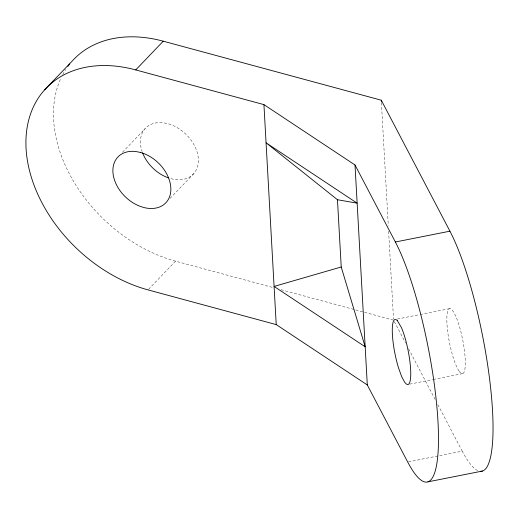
<?xml version="1.0" encoding="UTF-8"?>
<svg xmlns="http://www.w3.org/2000/svg" width="519" height="519" viewBox="0 0 519 519"><rect width="100%" height="100%" fill="white"/><g stroke="black" fill="none" stroke-linecap="round" stroke-linejoin="round"><path stroke-width="0.39" stroke-dasharray="2.6 1.95" d="M122.503 152.236L145.08 128.673M170.05 198.388L193.73 173.677M148.57 289.317L175.552 261.161L273.234 287.604M397.288 319.049L419.43 314.657M420.221 314.501L449.473 308.701M409.705 384.138L432.632 379.597M433.423 379.441L462.682 373.641M408.459 461.819L462.228 451.16A132.566 27.02 78.8 0 0 478.109 470.752M281.051 289.719L392.799 319.97M394.336 321.611L405.586 343.085M408.589 348.813L435.22 399.63M437.848 404.638L462.228 451.16M381.42 102.632L388.29 225.564M388.608 231.221L393.538 319.373M170.939 178.672A33.138 23.653 43.8 0 0 198.355 159.015A33.138 23.653 43.8 0 0 167.864 123.678L163.355 122.795A33.138 23.653 43.8 0 0 142.083 151.477M175.552 261.161A132.566 94.62 43.8 0 1 60.684 78.726M62.708 74.639A132.566 94.62 43.8 0 1 65.77 69.455M459.023 371.053L457.615 368.665A33.138 6.753 78.8 0 1 446.963 323.778A33.138 6.753 78.8 0 1 454.54 313.677L455.987 316.733A33.138 6.753 78.8 0 1 465.193 358.564A33.138 6.753 78.8 0 1 459.023 371.053"/><path stroke-width="0.78" d="M44.576 89.897L72.109 61.171A132.566 94.62 43.8 0 1 163.251 41.189L381.283 100.206L449.928 231.182A132.566 27.02 78.8 0 1 489.501 378.267A132.566 27.02 78.8 0 1 480.373 471.297M135.725 69.916L263.931 104.624L355.009 164.984L395.368 241.997A132.566 27.02 78.8 0 1 437.978 421.551A132.566 27.02 78.8 0 1 407.668 461.975L367.303 384.949L276.225 324.596L148.025 289.894A132.566 94.62 43.8 0 1 26.073 148.557A132.566 94.62 43.8 0 1 135.725 69.916L163.251 41.189M341.223 266.993L274.09 286.43L365.168 346.783L341.223 266.993L337.467 199.731L266.065 142.803L357.143 203.169L337.467 199.731M395.368 241.997L449.928 231.182M427.922 481.859L482.482 471.044M168.669 177.894L166.391 177.109A33.138 23.653 43.8 0 1 142.582 152.858M381.283 100.206L381.374 101.828M355.009 164.984L367.303 384.949M263.931 104.624L276.225 324.596M67.892 66.38A132.566 94.62 43.8 0 1 69.702 64.006M140.338 152.411L135.829 151.522A33.138 23.653 43.8 0 0 112.921 172.068A33.138 23.653 43.8 0 0 138.865 205.835L143.413 207.405A33.138 23.653 43.8 0 0 170.822 187.742A33.138 23.653 43.8 0 0 140.338 152.411M397.243 320.463L396.01 319.594A33.138 6.753 78.8 0 0 392.403 334.593A33.138 6.753 78.8 0 0 398.754 368.594L401.609 376.424L404.463 381.867A33.138 6.753 78.8 0 0 410.633 369.379A33.138 6.753 78.8 0 0 401.427 327.547L397.243 320.463"/></g></svg>
